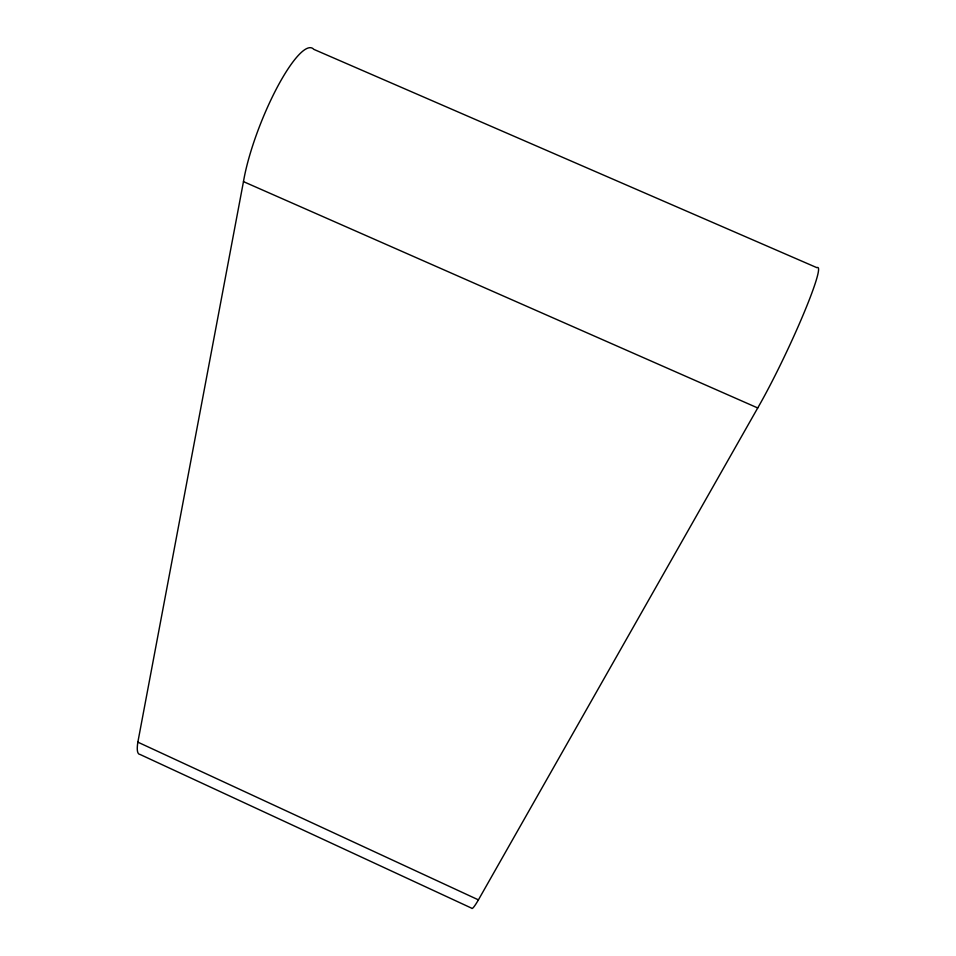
<?xml version="1.0" encoding="UTF-8"?>
<svg xmlns="http://www.w3.org/2000/svg" width="956" height="956" viewBox="0 0 956 956"><rect width="100%" height="100%" fill="white"/><g stroke="black" fill="none" stroke-linecap="round" stroke-linejoin="round"><path stroke-width="1.43" d="M137.855 742.155L243.469 181.628A88.382 19.729 -68.3 0 1 277.348 87.056A88.382 19.729 -68.3 0 1 313.747 49.33L816.902 267.68A90.031 7.708 -64.7 0 1 802.646 316.089A90.031 7.708 -64.7 0 1 757.726 407.961L478.418 899.871A92.278 5.378 -66.1 0 1 471.69 908.2L139.982 754.427A91.131 13.946 -64.6 0 1 137.855 742.155L478.418 899.871M243.469 181.628L757.726 407.961"/></g></svg>
